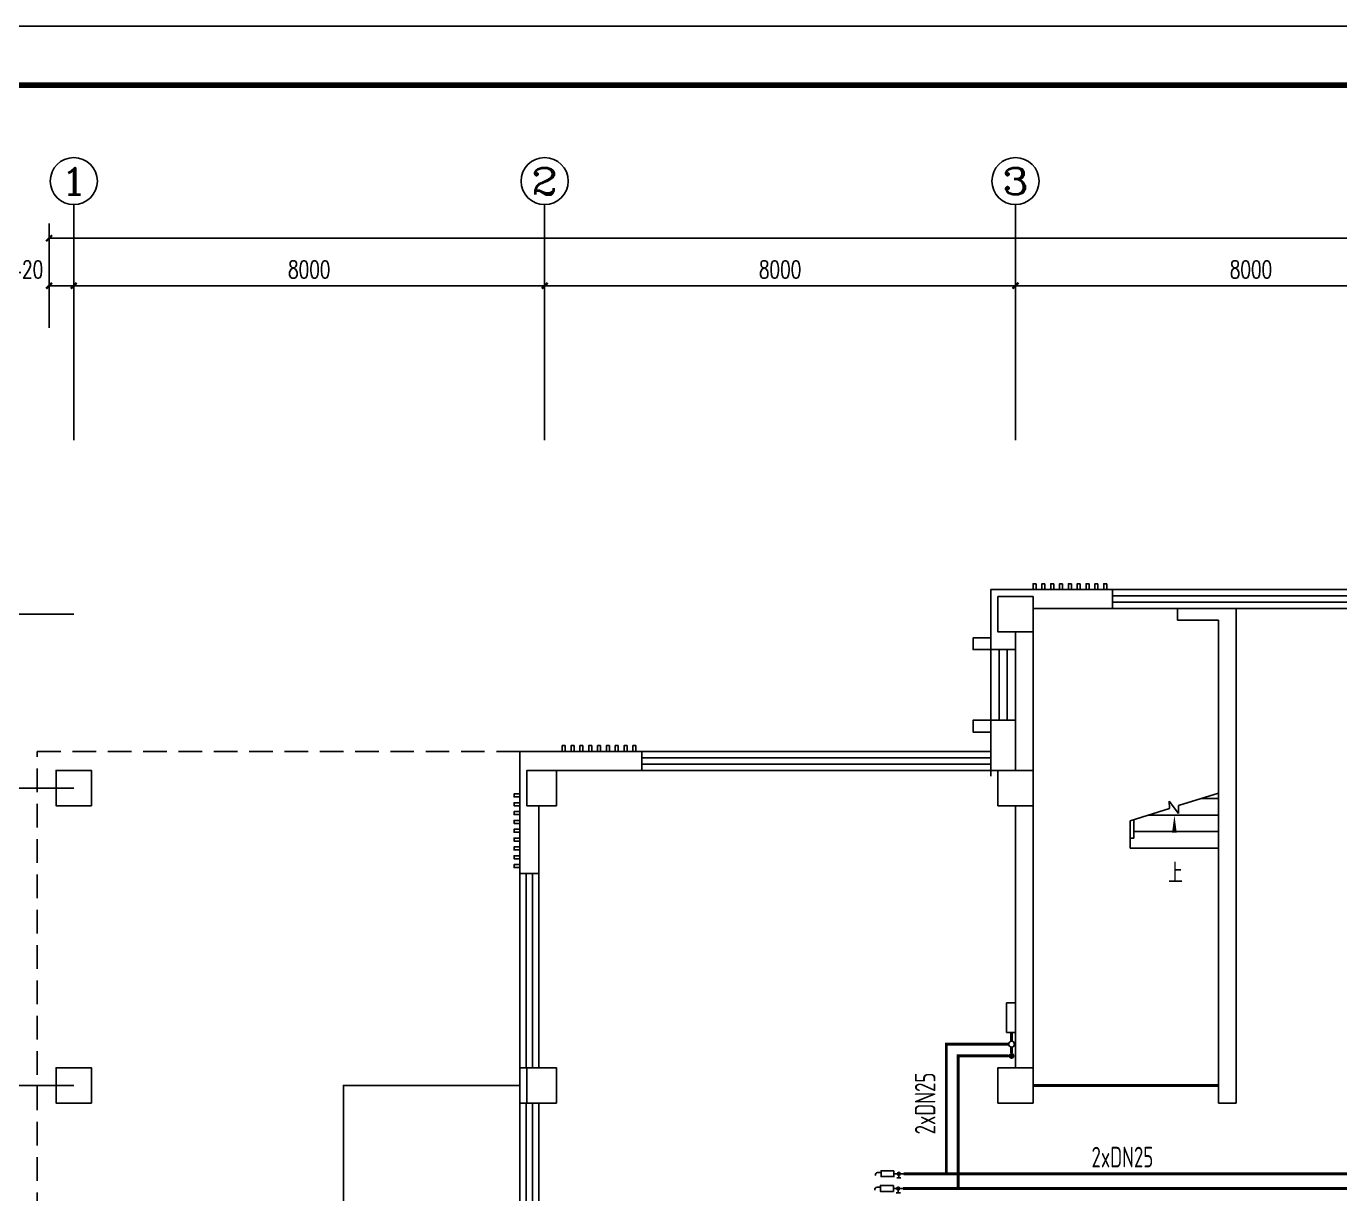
# Model space of a CAD drawing. Extents: x 2297255 to 2381355, y -608375 to -364775.
# Drawn here: x 2308694 to 2331011, y -568801 to -548975 of the extents above; entities that cross this region are included whole.
import ezdxf
from ezdxf.enums import TextEntityAlignment as Align

# ---------------------------------------------------------------- set-up
doc = ezdxf.new("R2010")
doc.units = 0
doc.header["$LTSCALE"] = 1000
doc.header["$MEASUREMENT"] = 0
for name, pattern in [('_DASH', [0.6, 0.4, -0.2]), ('CENTER', [2, 1.25, -0.25, 0.25, -0.25]), ('DASH', [0.35, 0.25, -0.1])]:
    doc.linetypes.add(name, pattern=pattern)
for name, color, linetype in [('6', 7, 'Continuous'), ('AXIS', 3, 'Continuous'), ('AXIS_TEXT', 7, 'Continuous'), ('COLUMN', 9, 'Continuous'), ('DIM_SYMB', 3, 'Continuous'), ('EQ-采暖分集水器', 7, 'Continuous'), ('HDWG', 7, 'Continuous'), ('PIPE-暖供水', 3, 'Continuous'), ('PIPE-暖回水', 2, 'DASH'), ('PUB_DIM', 3, 'Continuous'), ('STAIR', 2, 'Continuous'), ('TH_TEXT', 7, 'Continuous'), ('TK', 4, 'Continuous'), ('VALVE-暖供水', 7, 'Continuous'), ('VPIPE-暖回水', 2, 'Continuous'), ('WALL', 9, 'Continuous'), ('WINDOW', 4, 'Continuous'), ('立面', 254, 'Continuous')]:
    doc.layers.add(name, color=color, linetype=linetype)
doc.styles.add('_TCH_AXIS', font='COMPLEX', dxfattribs={"bigfont": 'GBCBIG'})
doc.styles.add('_TCH_DIM', font='SIMPLEX', dxfattribs={"bigfont": 'GBCBIG'})
doc.styles.add('_TCH_DIM_T3', font='SIMPLEX', dxfattribs={"width": 0.705882, "bigfont": 'GBCBIG'})
doc.styles.add('COMPLEX', font='COMPLEX')
doc.styles.add('HZTXT1', font='romans.shx', dxfattribs={"width": 0.7, "bigfont": 'GBHZFS.SHX'})
doc.styles.get("Standard").update_dxf_attribs({"font": 'gbenor.shx', "bigfont": 'gbcbig.shx'})
doc.styles.add('TSSD_Rein', font='Tssdeng.shx', dxfattribs={"width": 0.7, "bigfont": 'hztxt.shx'})
doc.dimstyles.new('_TCH_ARCH&&100', dxfattribs={"dimtxt": 297.5, "dimasz": 100, "dimexe": 250, "dimexo": 300, "dimgap": 126.25, "dimtad": 1, "dimdec": 0, "dimzin": 0, "dimdsep": 46, "dimtxsty": '_TCH_DIM_T3', "dimblk": 'ARCHTICK', "dimcen": 0.09, "dimclrt": 7, "dimazin": 2, "dimtfac": 1, "dimtdec": 0, "dimtix": 1, "dimtmove": 2, "dimatfit": 3, "dimfxl": 30, "dimtolj": 1, "dimtzin": 0, "dimarcsym": 0})

# ---------------------------------------------------------------- blocks, each defined once
blk = doc.blocks.new('_ArchTick')
at = {"color": 0, "linetype": 'ByBlock', "const_width": 0.4}
blk.add_lwpolyline([(-0.5, -0.5), (0.5, 0.5)], dxfattribs=at)
blk = doc.blocks.new('*D160')
at = {"layer": 'Defpoints', "color": 0, "transparency": 16777216}
for p in [(-40893, 24862), (-41313, 23845), (-40893, 23845)]:
    blk.add_point(p, dxfattribs=at)
at = {"layer": 'PUB_DIM', "color": 0, "lineweight": -2, "transparency": 16777216}
for p, q in [((-41313, 24145), (-41313, 25112)), ((-40893, 24145), (-40893, 25112)), ((-41313, 24862), (-40893, 24862))]:
    blk.add_line(p, q, dxfattribs=at)
at = {"layer": 'PUB_DIM', "color": 0, "lineweight": -2, "transparency": 16777216, "xscale": 100, "yscale": 100, "zscale": 100, "rotation": 180}
blk.add_blockref('_ArchTick', (-41313, 24862), dxfattribs=at)
at = {"layer": 'PUB_DIM', "color": 0, "lineweight": -2, "transparency": 16777216, "xscale": 100, "yscale": 100, "zscale": 100}
blk.add_blockref('_ArchTick', (-40893, 24862), dxfattribs=at)
at = {"layer": 'PUB_DIM', "color": 7, "transparency": 16777216, "insert": (-41683, 25137), "char_height": 297.5, "attachment_point": 5, "style": '_TCH_DIM_T3'}
blk.add_mtext('\\A1;420', dxfattribs=at)
blk = doc.blocks.new('*D161')
at = {"layer": 'Defpoints', "color": 0, "transparency": 16777216}
for p in [(-32893, 24862), (-40893, 23845), (-32893, 23845)]:
    blk.add_point(p, dxfattribs=at)
at = {"layer": 'PUB_DIM', "color": 0, "lineweight": -2, "transparency": 16777216}
for p, q in [((-40893, 24145), (-40893, 25112)), ((-32893, 24145), (-32893, 25112)), ((-40893, 24862), (-32893, 24862))]:
    blk.add_line(p, q, dxfattribs=at)
at = {"layer": 'PUB_DIM', "color": 0, "lineweight": -2, "transparency": 16777216, "xscale": 100, "yscale": 100, "zscale": 100, "rotation": 180}
blk.add_blockref('_ArchTick', (-40893, 24862), dxfattribs=at)
at = {"layer": 'PUB_DIM', "color": 0, "lineweight": -2, "transparency": 16777216, "xscale": 100, "yscale": 100, "zscale": 100}
blk.add_blockref('_ArchTick', (-32893, 24862), dxfattribs=at)
at = {"layer": 'PUB_DIM', "color": 7, "transparency": 16777216, "insert": (-36893, 25137), "char_height": 297.5, "attachment_point": 5, "style": '_TCH_DIM_T3'}
blk.add_mtext('\\A1;8000', dxfattribs=at)
blk = doc.blocks.new('*D162')
at = {"layer": 'Defpoints', "color": 0, "transparency": 16777216}
for p in [(-24893, 24862), (-32893, 23845), (-24893, 23845)]:
    blk.add_point(p, dxfattribs=at)
at = {"layer": 'PUB_DIM', "color": 0, "lineweight": -2, "transparency": 16777216}
for p, q in [((-32893, 24145), (-32893, 25112)), ((-24893, 24145), (-24893, 25112)), ((-32893, 24862), (-24893, 24862))]:
    blk.add_line(p, q, dxfattribs=at)
at = {"layer": 'PUB_DIM', "color": 0, "lineweight": -2, "transparency": 16777216, "xscale": 100, "yscale": 100, "zscale": 100, "rotation": 180}
blk.add_blockref('_ArchTick', (-32893, 24862), dxfattribs=at)
at = {"layer": 'PUB_DIM', "color": 0, "lineweight": -2, "transparency": 16777216, "xscale": 100, "yscale": 100, "zscale": 100}
blk.add_blockref('_ArchTick', (-24893, 24862), dxfattribs=at)
at = {"layer": 'PUB_DIM', "color": 7, "transparency": 16777216, "insert": (-28893, 25137), "char_height": 297.5, "attachment_point": 5, "style": '_TCH_DIM_T3'}
blk.add_mtext('\\A1;8000', dxfattribs=at)
blk = doc.blocks.new('*D163')
at = {"layer": 'Defpoints', "color": 0, "transparency": 16777216}
for p in [(-16893, 24862), (-24893, 23845), (-16893, 23845)]:
    blk.add_point(p, dxfattribs=at)
at = {"layer": 'PUB_DIM', "color": 0, "lineweight": -2, "transparency": 16777216}
for p, q in [((-24893, 24145), (-24893, 25112)), ((-16893, 24145), (-16893, 25112)), ((-24893, 24862), (-16893, 24862))]:
    blk.add_line(p, q, dxfattribs=at)
at = {"layer": 'PUB_DIM', "color": 0, "lineweight": -2, "transparency": 16777216, "xscale": 100, "yscale": 100, "zscale": 100, "rotation": 180}
blk.add_blockref('_ArchTick', (-24893, 24862), dxfattribs=at)
at = {"layer": 'PUB_DIM', "color": 0, "lineweight": -2, "transparency": 16777216, "xscale": 100, "yscale": 100, "zscale": 100}
blk.add_blockref('_ArchTick', (-16893, 24862), dxfattribs=at)
at = {"layer": 'PUB_DIM', "color": 7, "transparency": 16777216, "insert": (-20893, 25137), "char_height": 297.5, "attachment_point": 5, "style": '_TCH_DIM_T3'}
blk.add_mtext('\\A1;8000', dxfattribs=at)
blk = doc.blocks.new('*D169')
at = {"layer": 'Defpoints', "color": 0, "transparency": 16777216}
for p in [(15527, 25668), (-41313, 24626), (15527, 24626)]:
    blk.add_point(p, dxfattribs=at)
at = {"layer": 'PUB_DIM', "color": 0, "lineweight": -2, "transparency": 16777216}
for p, q in [((-41313, 24926), (-41313, 25918)), ((15527, 24926), (15527, 25918)), ((-41313, 25668), (15527, 25668))]:
    blk.add_line(p, q, dxfattribs=at)
at = {"layer": 'PUB_DIM', "color": 0, "lineweight": -2, "transparency": 16777216, "xscale": 100, "yscale": 100, "zscale": 100, "rotation": 180}
blk.add_blockref('_ArchTick', (-41313, 25668), dxfattribs=at)
at = {"layer": 'PUB_DIM', "color": 0, "lineweight": -2, "transparency": 16777216, "xscale": 100, "yscale": 100, "zscale": 100}
blk.add_blockref('_ArchTick', (15527, 25668), dxfattribs=at)
at = {"layer": 'PUB_DIM', "color": 7, "transparency": 16777216, "insert": (-12893, 25943), "char_height": 297.5, "attachment_point": 5, "style": '_TCH_DIM_T3'}
blk.add_mtext('\\A1;56840', dxfattribs=at)
blk = doc.blocks.new('*D307')
at = {"layer": 'Defpoints', "color": 0, "transparency": 16777216}
for p in [(-40893, 24862), (-41313, 23845), (-40893, 23845)]:
    blk.add_point(p, dxfattribs=at)
at = {"layer": 'PUB_DIM', "color": 0, "lineweight": -2, "transparency": 16777216}
for p, q in [((-41313, 24145), (-41313, 25112)), ((-40893, 24145), (-40893, 25112)), ((-41313, 24862), (-40893, 24862))]:
    blk.add_line(p, q, dxfattribs=at)
at = {"layer": 'PUB_DIM', "color": 0, "lineweight": -2, "transparency": 16777216, "xscale": 100, "yscale": 100, "zscale": 100, "rotation": 180}
blk.add_blockref('_ArchTick', (-41313, 24862), dxfattribs=at)
at = {"layer": 'PUB_DIM', "color": 0, "lineweight": -2, "transparency": 16777216, "xscale": 100, "yscale": 100, "zscale": 100}
blk.add_blockref('_ArchTick', (-40893, 24862), dxfattribs=at)
at = {"layer": 'PUB_DIM', "color": 7, "transparency": 16777216, "insert": (-41683, 25137), "char_height": 297.5, "attachment_point": 5, "style": '_TCH_DIM_T3'}
blk.add_mtext('\\A1;420', dxfattribs=at)
blk = doc.blocks.new('*D308')
at = {"layer": 'Defpoints', "color": 0, "transparency": 16777216}
for p in [(-32893, 24862), (-40893, 23845), (-32893, 23845)]:
    blk.add_point(p, dxfattribs=at)
at = {"layer": 'PUB_DIM', "color": 0, "lineweight": -2, "transparency": 16777216}
for p, q in [((-40893, 24145), (-40893, 25112)), ((-32893, 24145), (-32893, 25112)), ((-40893, 24862), (-32893, 24862))]:
    blk.add_line(p, q, dxfattribs=at)
at = {"layer": 'PUB_DIM', "color": 0, "lineweight": -2, "transparency": 16777216, "xscale": 100, "yscale": 100, "zscale": 100, "rotation": 180}
blk.add_blockref('_ArchTick', (-40893, 24862), dxfattribs=at)
at = {"layer": 'PUB_DIM', "color": 0, "lineweight": -2, "transparency": 16777216, "xscale": 100, "yscale": 100, "zscale": 100}
blk.add_blockref('_ArchTick', (-32893, 24862), dxfattribs=at)
at = {"layer": 'PUB_DIM', "color": 7, "transparency": 16777216, "insert": (-36893, 25137), "char_height": 297.5, "attachment_point": 5, "style": '_TCH_DIM_T3'}
blk.add_mtext('\\A1;8000', dxfattribs=at)
blk = doc.blocks.new('*D309')
at = {"layer": 'Defpoints', "color": 0, "transparency": 16777216}
for p in [(-24893, 24862), (-32893, 23845), (-24893, 23845)]:
    blk.add_point(p, dxfattribs=at)
at = {"layer": 'PUB_DIM', "color": 0, "lineweight": -2, "transparency": 16777216}
for p, q in [((-32893, 24145), (-32893, 25112)), ((-24893, 24145), (-24893, 25112)), ((-32893, 24862), (-24893, 24862))]:
    blk.add_line(p, q, dxfattribs=at)
at = {"layer": 'PUB_DIM', "color": 0, "lineweight": -2, "transparency": 16777216, "xscale": 100, "yscale": 100, "zscale": 100, "rotation": 180}
blk.add_blockref('_ArchTick', (-32893, 24862), dxfattribs=at)
at = {"layer": 'PUB_DIM', "color": 0, "lineweight": -2, "transparency": 16777216, "xscale": 100, "yscale": 100, "zscale": 100}
blk.add_blockref('_ArchTick', (-24893, 24862), dxfattribs=at)
at = {"layer": 'PUB_DIM', "color": 7, "transparency": 16777216, "insert": (-28893, 25137), "char_height": 297.5, "attachment_point": 5, "style": '_TCH_DIM_T3'}
blk.add_mtext('\\A1;8000', dxfattribs=at)
blk = doc.blocks.new('*D310')
at = {"layer": 'Defpoints', "color": 0, "transparency": 16777216}
for p in [(-16893, 24862), (-24893, 23845), (-16893, 23845)]:
    blk.add_point(p, dxfattribs=at)
at = {"layer": 'PUB_DIM', "color": 0, "lineweight": -2, "transparency": 16777216}
for p, q in [((-24893, 24145), (-24893, 25112)), ((-16893, 24145), (-16893, 25112)), ((-24893, 24862), (-16893, 24862))]:
    blk.add_line(p, q, dxfattribs=at)
at = {"layer": 'PUB_DIM', "color": 0, "lineweight": -2, "transparency": 16777216, "xscale": 100, "yscale": 100, "zscale": 100, "rotation": 180}
blk.add_blockref('_ArchTick', (-24893, 24862), dxfattribs=at)
at = {"layer": 'PUB_DIM', "color": 0, "lineweight": -2, "transparency": 16777216, "xscale": 100, "yscale": 100, "zscale": 100}
blk.add_blockref('_ArchTick', (-16893, 24862), dxfattribs=at)
at = {"layer": 'PUB_DIM', "color": 7, "transparency": 16777216, "insert": (-20893, 25137), "char_height": 297.5, "attachment_point": 5, "style": '_TCH_DIM_T3'}
blk.add_mtext('\\A1;8000', dxfattribs=at)
blk = doc.blocks.new('*D316')
at = {"layer": 'Defpoints', "color": 0, "transparency": 16777216}
for p in [(15527, 25668), (-41313, 24626), (15527, 24626)]:
    blk.add_point(p, dxfattribs=at)
at = {"layer": 'PUB_DIM', "color": 0, "lineweight": -2, "transparency": 16777216}
for p, q in [((-41313, 24926), (-41313, 25918)), ((15527, 24926), (15527, 25918)), ((-41313, 25668), (15527, 25668))]:
    blk.add_line(p, q, dxfattribs=at)
at = {"layer": 'PUB_DIM', "color": 0, "lineweight": -2, "transparency": 16777216, "xscale": 100, "yscale": 100, "zscale": 100, "rotation": 180}
blk.add_blockref('_ArchTick', (-41313, 25668), dxfattribs=at)
at = {"layer": 'PUB_DIM', "color": 0, "lineweight": -2, "transparency": 16777216, "xscale": 100, "yscale": 100, "zscale": 100}
blk.add_blockref('_ArchTick', (15527, 25668), dxfattribs=at)
at = {"layer": 'PUB_DIM', "color": 7, "transparency": 16777216, "insert": (-12893, 25943), "char_height": 297.5, "attachment_point": 5, "style": '_TCH_DIM_T3'}
blk.add_mtext('\\A1;56840', dxfattribs=at)
blk = doc.blocks.new('_FZHK')
blk.add_lwpolyline([(-0.5, -0.5), (0.5, -0.5), (0.5, 0.5), (-0.5, 0.5)], close=True)
blk = doc.blocks.new('$WINLIB2D$00000001')
at = {"color": 0}
for points in [[(-0.5, 0.5), (-0.5, -0.5)], [(-0.5, 0.5), (0.5, 0.5)], [(0.5, -0.5), (0.5, 0.5)], [(0.5, 0.1667), (-0.5, 0.1667)], [(0.5, -0.1667), (-0.5, -0.1667)], [(-0.5, -0.5), (0.5, -0.5)]]:
    blk.add_lwpolyline(points, dxfattribs=at)
blk = doc.blocks.new('*D567')
at = {"layer": 'Defpoints', "color": 0, "transparency": 16777216}
for p in [(-40893, 24862), (-41313, 23845), (-40893, 23845)]:
    blk.add_point(p, dxfattribs=at)
at = {"layer": 'PUB_DIM', "color": 0, "lineweight": -2, "transparency": 16777216}
for p, q in [((-41313, 24145), (-41313, 25112)), ((-40893, 24145), (-40893, 25112)), ((-41313, 24862), (-40893, 24862))]:
    blk.add_line(p, q, dxfattribs=at)
at = {"layer": 'PUB_DIM', "color": 0, "lineweight": -2, "transparency": 16777216, "xscale": 100, "yscale": 100, "zscale": 100, "rotation": 180}
blk.add_blockref('_ArchTick', (-41313, 24862), dxfattribs=at)
at = {"layer": 'PUB_DIM', "color": 0, "lineweight": -2, "transparency": 16777216, "xscale": 100, "yscale": 100, "zscale": 100}
blk.add_blockref('_ArchTick', (-40893, 24862), dxfattribs=at)
at = {"layer": 'PUB_DIM', "color": 7, "transparency": 16777216, "insert": (-41683, 25137), "char_height": 297.5, "attachment_point": 5, "style": '_TCH_DIM_T3'}
blk.add_mtext('\\A1;420', dxfattribs=at)
blk = doc.blocks.new('*D568')
at = {"layer": 'Defpoints', "color": 0, "transparency": 16777216}
for p in [(-32893, 24862), (-40893, 23845), (-32893, 23845)]:
    blk.add_point(p, dxfattribs=at)
at = {"layer": 'PUB_DIM', "color": 0, "lineweight": -2, "transparency": 16777216}
for p, q in [((-40893, 24145), (-40893, 25112)), ((-32893, 24145), (-32893, 25112)), ((-40893, 24862), (-32893, 24862))]:
    blk.add_line(p, q, dxfattribs=at)
at = {"layer": 'PUB_DIM', "color": 0, "lineweight": -2, "transparency": 16777216, "xscale": 100, "yscale": 100, "zscale": 100, "rotation": 180}
blk.add_blockref('_ArchTick', (-40893, 24862), dxfattribs=at)
at = {"layer": 'PUB_DIM', "color": 0, "lineweight": -2, "transparency": 16777216, "xscale": 100, "yscale": 100, "zscale": 100}
blk.add_blockref('_ArchTick', (-32893, 24862), dxfattribs=at)
at = {"layer": 'PUB_DIM', "color": 7, "transparency": 16777216, "insert": (-36893, 25137), "char_height": 297.5, "attachment_point": 5, "style": '_TCH_DIM_T3'}
blk.add_mtext('\\A1;8000', dxfattribs=at)
blk = doc.blocks.new('*D569')
at = {"layer": 'Defpoints', "color": 0, "transparency": 16777216}
for p in [(-24893, 24862), (-32893, 23845), (-24893, 23845)]:
    blk.add_point(p, dxfattribs=at)
at = {"layer": 'PUB_DIM', "color": 0, "lineweight": -2, "transparency": 16777216}
for p, q in [((-32893, 24145), (-32893, 25112)), ((-24893, 24145), (-24893, 25112)), ((-32893, 24862), (-24893, 24862))]:
    blk.add_line(p, q, dxfattribs=at)
at = {"layer": 'PUB_DIM', "color": 0, "lineweight": -2, "transparency": 16777216, "xscale": 100, "yscale": 100, "zscale": 100, "rotation": 180}
blk.add_blockref('_ArchTick', (-32893, 24862), dxfattribs=at)
at = {"layer": 'PUB_DIM', "color": 0, "lineweight": -2, "transparency": 16777216, "xscale": 100, "yscale": 100, "zscale": 100}
blk.add_blockref('_ArchTick', (-24893, 24862), dxfattribs=at)
at = {"layer": 'PUB_DIM', "color": 7, "transparency": 16777216, "insert": (-28893, 25137), "char_height": 297.5, "attachment_point": 5, "style": '_TCH_DIM_T3'}
blk.add_mtext('\\A1;8000', dxfattribs=at)
blk = doc.blocks.new('*D570')
at = {"layer": 'Defpoints', "color": 0, "transparency": 16777216}
for p in [(-16893, 24862), (-24893, 23845), (-16893, 23845)]:
    blk.add_point(p, dxfattribs=at)
at = {"layer": 'PUB_DIM', "color": 0, "lineweight": -2, "transparency": 16777216}
for p, q in [((-24893, 24145), (-24893, 25112)), ((-16893, 24145), (-16893, 25112)), ((-24893, 24862), (-16893, 24862))]:
    blk.add_line(p, q, dxfattribs=at)
at = {"layer": 'PUB_DIM', "color": 0, "lineweight": -2, "transparency": 16777216, "xscale": 100, "yscale": 100, "zscale": 100, "rotation": 180}
blk.add_blockref('_ArchTick', (-24893, 24862), dxfattribs=at)
at = {"layer": 'PUB_DIM', "color": 0, "lineweight": -2, "transparency": 16777216, "xscale": 100, "yscale": 100, "zscale": 100}
blk.add_blockref('_ArchTick', (-16893, 24862), dxfattribs=at)
at = {"layer": 'PUB_DIM', "color": 7, "transparency": 16777216, "insert": (-20893, 25137), "char_height": 297.5, "attachment_point": 5, "style": '_TCH_DIM_T3'}
blk.add_mtext('\\A1;8000', dxfattribs=at)
blk = doc.blocks.new('*D576')
at = {"layer": 'Defpoints', "color": 0, "transparency": 16777216}
for p in [(15527, 25668), (-41313, 24626), (15527, 24626)]:
    blk.add_point(p, dxfattribs=at)
at = {"layer": 'PUB_DIM', "color": 0, "lineweight": -2, "transparency": 16777216}
for p, q in [((-41313, 24926), (-41313, 25918)), ((15527, 24926), (15527, 25918)), ((-41313, 25668), (15527, 25668))]:
    blk.add_line(p, q, dxfattribs=at)
at = {"layer": 'PUB_DIM', "color": 0, "lineweight": -2, "transparency": 16777216, "xscale": 100, "yscale": 100, "zscale": 100, "rotation": 180}
blk.add_blockref('_ArchTick', (-41313, 25668), dxfattribs=at)
at = {"layer": 'PUB_DIM', "color": 0, "lineweight": -2, "transparency": 16777216, "xscale": 100, "yscale": 100, "zscale": 100}
blk.add_blockref('_ArchTick', (15527, 25668), dxfattribs=at)
at = {"layer": 'PUB_DIM', "color": 7, "transparency": 16777216, "insert": (-12893, 25943), "char_height": 297.5, "attachment_point": 5, "style": '_TCH_DIM_T3'}
blk.add_mtext('\\A1;56840', dxfattribs=at)
blk = doc.blocks.new('_AXISO')
blk.add_circle((0, 0), 0.5)
at = {"layer": 'AXIS_TEXT', "style": 'COMPLEX', "width": 1.041667}
blk.add_attdef('A', text='', height=0.56, dxfattribs=at).set_placement((-0.25, -0.28), (0.25, -0.28), align=Align.FIT)
blk = doc.blocks.new('$VALVE$00000779')
blk.add_lwpolyline([(58, 967, 0.432023), (-39, 887), (-39, 772)], format="xyb")
blk.add_lwpolyline([(-100, 332), (-100, 772), (100, 772), (100, 332)], close=True)
blk.add_lwpolyline([(0, 332), (0, 0)])
at = {"layer": '6'}
blk.add_lwpolyline([(144, 238), (144, 94)], dxfattribs=at)
at = {"layer": 'HDWG'}
blk.add_lwpolyline([(48, 166), (144, 166)], dxfattribs=at)
for radius in [48, 43.2, 38.4, 24, 14.4]:
    blk.add_circle((0, 166), radius, dxfattribs=at)
at = {"width": 0.8, "flags": 9}
for tag in ['YSIZE', 'XSIZE', 'XSIZE', 'YSIZE']:
    blk.add_attdef(tag, (0, 332), '', height=0.5, rotation=90, dxfattribs=at)
at = {"flags": 9}
for tag in ['XSIZE', 'YSIZE']:
    blk.add_attdef(tag, (0, 166), '', height=0.24, rotation=270, dxfattribs=at)
at = {"width": 0.8, "flags": 9}
for tag in ['YSIZE', 'XSIZE', 'XSIZE', 'YSIZE']:
    blk.add_attdef(tag, (0, 0), '', height=0.5, dxfattribs=at)
blk = doc.blocks.new('*U579')
at = {"color": 3}
blk.add_lwpolyline([(-84100, 0), (0, 0), (0, 59400), (-84100, 59400)], close=True, dxfattribs=at)
at = {"color": 3, "const_width": 100}
blk.add_lwpolyline([(-81600, 1000), (-1000, 1000), (-1000, 58400), (-81600, 58400)], close=True, dxfattribs=at)
at = {"layer": 'TK', "color": 4, "style": 'HZTXT1'}
for tag, height, width, p in [('项目负责1', 400, 0.6, (-4500, 19196)), ('项目负责2', 400, 0.6, (-4500, 18296)), ('专责', 400, 0.6, (-4500, 17396)), ('审定', 400, 0.6, (-4500, 16496)), ('审核', 400, 0.6, (-4500, 15596)), ('校对', 400, 0.6, (-4500, 14696)), ('设计', 400, 0.6, (-4500, 13796)), ('绘图', 400, 0.6, (-4500, 12896)), ('建设单位', 450, 0.6, (-4500, 11050)), ('工号', 400, 0.5, (-5501, 3507)), ('版次', 400, 0.7, (-2138, 3498)), ('阶段', 400, 0.7, (-2138, 2498)), ('比例', 400, 0.7, (-5491, 1513)), ('日期', 400, 0.7, (-2138, 1498))]:
    blk.add_attdef(tag, text='', height=height, dxfattribs=dict(at, width=width)).set_placement(p, align=Align.MIDDLE)
at = {"layer": 'TK', "color": 1, "lineweight": -3, "style": 'HZTXT1', "width": 0.6}
blk.add_attdef('工程名称', text='', height=450, dxfattribs=at).set_placement((-4500, 9050), align=Align.MIDDLE)
at = {"layer": 'TK', "color": 4, "lineweight": -3, "style": 'HZTXT1', "width": 0.6}
blk.add_attdef('子项名称', text='', height=450, dxfattribs=at).set_placement((-4500, 7050), align=Align.MIDDLE)
at = {"layer": 'TK', "color": 1, "lineweight": -3, "width": 0.6, "flags": 104}
blk.add_attdef('图名', text='', height=400, dxfattribs=at).set_placement((-4558, 4958), align=Align.MIDDLE_CENTER)
at = {"layer": 'TK', "color": 1, "style": 'HZTXT1', "width": 0.7}
blk.add_attdef('图号', text='', height=400, dxfattribs=at).set_placement((-5491, 2513), align=Align.MIDDLE)
blk = doc.blocks.new('A$C5FE91731')
at = {"color": 175}
for points in [[(-24543.2, 19801.1), (-24593.2, 19801.1), (-24593.2, 19701.1), (-24543.2, 19701.1)], [(-24393.2, 19801.1), (-24443.2, 19801.1), (-24443.2, 19701.1), (-24393.2, 19701.1)], [(-24243.2, 19801.1), (-24293.2, 19801.1), (-24293.2, 19701.1), (-24243.2, 19701.1)], [(-24093.2, 19801.1), (-24143.2, 19801.1), (-24143.2, 19701.1), (-24093.2, 19701.1)], [(-23943.2, 19801.1), (-23993.2, 19801.1), (-23993.2, 19701.1), (-23943.2, 19701.1)], [(-23793.2, 19801.1), (-23843.2, 19801.1), (-23843.2, 19701.1), (-23793.2, 19701.1)], [(-23643.2, 19801.1), (-23693.2, 19801.1), (-23693.2, 19701.1), (-23643.2, 19701.1)], [(-23493.2, 19801.1), (-23543.2, 19801.1), (-23543.2, 19701.1), (-23493.2, 19701.1)], [(-23343.2, 19801.1), (-23393.2, 19801.1), (-23393.2, 19701.1), (-23343.2, 19701.1)], [(-32543.2, 17051.1), (-32593.2, 17051.1), (-32593.2, 16951.1), (-32543.2, 16951.1)], [(-32393.2, 17051.1), (-32443.2, 17051.1), (-32443.2, 16951.1), (-32393.2, 16951.1)], [(-32243.2, 17051.1), (-32293.2, 17051.1), (-32293.2, 16951.1), (-32243.2, 16951.1)], [(-32093.2, 17051.1), (-32143.2, 17051.1), (-32143.2, 16951.1), (-32093.2, 16951.1)], [(-31943.2, 17051.1), (-31993.2, 17051.1), (-31993.2, 16951.1), (-31943.2, 16951.1)], [(-31793.2, 17051.1), (-31843.2, 17051.1), (-31843.2, 16951.1), (-31793.2, 16951.1)], [(-31643.2, 17051.1), (-31693.2, 17051.1), (-31693.2, 16951.1), (-31643.2, 16951.1)], [(-31493.2, 17051.1), (-31543.2, 17051.1), (-31543.2, 16951.1), (-31493.2, 16951.1)], [(-31343.2, 17051.1), (-31393.2, 17051.1), (-31393.2, 16951.1), (-31343.2, 16951.1)], [(-33313.2, 16181.1), (-33313.2, 16231.1), (-33413.2, 16231.1), (-33413.2, 16181.1)], [(-33313.2, 16031.1), (-33313.2, 16081.1), (-33413.2, 16081.1), (-33413.2, 16031.1)], [(-33313.2, 15881.1), (-33313.2, 15931.1), (-33413.2, 15931.1), (-33413.2, 15881.1)], [(-33313.2, 15731.1), (-33313.2, 15781.1), (-33413.2, 15781.1), (-33413.2, 15731.1)], [(-33313.2, 15581.1), (-33313.2, 15631.1), (-33413.2, 15631.1), (-33413.2, 15581.1)], [(-33313.2, 15431.1), (-33313.2, 15481.1), (-33413.2, 15481.1), (-33413.2, 15431.1)], [(-33313.2, 15281.1), (-33313.2, 15331.1), (-33413.2, 15331.1), (-33413.2, 15281.1)], [(-33313.2, 15131.1), (-33313.2, 15181.1), (-33413.2, 15181.1), (-33413.2, 15131.1)], [(-33313.2, 14981.1), (-33313.2, 15031.1), (-33413.2, 15031.1), (-33413.2, 14981.1)]]:
    blk.add_lwpolyline(points, close=True, dxfattribs=at)
for points in [[(-24593.2, 18981.1), (-24593.2, 11581.1)], [(-25313.2, 18881.1), (-25613.2, 18881.1), (-25613.2, 18681.1), (-25313.2, 18681.1)], [(-24593.2, 18681.1), (-24593.2, 11281.1)], [(-25313.2, 17281.1), (-25613.2, 17281.1), (-25613.2, 17481.1), (-25313.2, 17481.1)]]:
    blk.add_lwpolyline(points)
at = {"color": 4, "linetype": '_DASH'}
blk.add_lwpolyline([(-273.2, -5138.9), (-273.2, -11338.9), (-41513.2, -11338.9), (-41513.2, 16951.1), (-25313.2, 16951.1)], dxfattribs=at)
at = {"layer": 'AXIS'}
for p, q in [((-40893.2, 22238.4), (-40893.2, 26238.4)), ((-32893.2, 22238.4), (-32893.2, 26238.4)), ((-24893.2, 22238.4), (-24893.2, 26238.4)), ((-40893.2, 19281.1), (-44893.2, 19281.1)), ((-40893.2, 16331.1), (-44893.2, 16331.1)), ((-40893.2, 11281.1), (-44893.2, 11281.1))]:
    blk.add_line(p, q, dxfattribs=at)
at = {"layer": 'DIM_SYMB'}
blk.add_lwpolyline([(-22193.2, 15171.1, 0, 0, 0), (-22193.2, 15871.1, 0, 80, 0), (-22193.2, 15571.1, 0, 0, 0)], format="xyseb", dxfattribs=at)
at = {"layer": 'STAIR'}
for p, q in [((-22120.9, 15897.1), (-22284.2, 16110.8)), ((-22284.2, 16110.8), (-22279, 15984.3)), ((-21443.2, 16245.8), (-22126.5, 16032)), ((-21745.9, 16151.1), (-21443.2, 16151.1)), ((-21443.2, 15311.1), (-21443.2, 16245.8)), ((-22279, 15984.3), (-22943.2, 15776.4)), ((-22640.6, 15871.1), (-21443.2, 15871.1)), ((-22126.5, 16032), (-22120.9, 15897.1)), ((-22943.2, 15481.1), (-22943.2, 15776.4)), ((-22943.2, 15481.1), (-22943.2, 15776.4)), ((-22883.2, 15481.1), (-22883.2, 15795.2)), ((-22943.2, 15311.1), (-22943.2, 15481.1)), ((-22943.2, 15481.1), (-22883.2, 15481.1)), ((-22883.2, 15591.1), (-21443.2, 15591.1)), ((-22943.2, 15311.1), (-21443.2, 15311.1))]:
    blk.add_line(p, q, dxfattribs=at)
blk.add_lwpolyline([(-33313.2, 11281.1), (-36313.2, 11281.1), (-36313.2, 3281.1), (-33313.2, 3281.1)], dxfattribs=at)
at = {"layer": 'WALL'}
for p, q in [((-23243.2, 19701.1), (-25313.2, 19701.1)), ((-25313.2, 19701.1), (-25313.2, 18681.1)), ((-23243.2, 19381.1), (-23243.2, 19701.1)), ((-24593.2, 19381.1), (-23243.2, 19381.1)), ((-21143.2, 19381.1), (-22143.2, 19381.1)), ((-22143.2, 19181.1), (-22143.2, 19381.1)), ((-21143.2, 19381.1), (-21143.2, 10981.1)), ((-24893.2, 18681.1), (-24893.2, 18981.1)), ((-21443.2, 19181.1), (-22143.2, 19181.1)), ((-21443.2, 19181.1), (-21443.2, 10981.1)), ((-25313.2, 18681.1), (-24893.2, 18681.1)), ((-24893.2, 17481.1), (-25313.2, 17481.1)), ((-25313.2, 17481.1), (-25313.2, 16531.1)), ((-24893.2, 16631.1), (-24893.2, 17481.1)), ((-33313.2, 16951.1), (-33313.2, 14881.1)), ((-31243.2, 16951.1), (-33313.2, 16951.1)), ((-31243.2, 16631.1), (-31243.2, 16951.1)), ((-25313.2, 16951.1), (-25313.2, 16631.1)), ((-32693.2, 16631.1), (-31243.2, 16631.1)), ((-25313.2, 16631.1), (-25193.2, 16631.1)), ((-32993.2, 14881.1), (-32993.2, 16031.1)), ((-24893.2, 16031.1), (-24893.2, 11581.1)), ((-24593.2, 16031.1), (-24593.2, 11581.1)), ((-33313.2, 14881.1), (-32993.2, 14881.1)), ((-33193.2, 11581.1), (-33313.2, 11581.1)), ((-33313.2, 11581.1), (-33313.2, 11281.1)), ((-33313.2, 11281.1), (-33313.2, 10981.1)), ((-33313.2, 10981.1), (-33193.2, 10981.1)), ((-21143.2, 10981.1), (-21443.2, 10981.1))]:
    blk.add_line(p, q, dxfattribs=at)
at = {"layer": 'AXIS'}
ref = blk.add_blockref('_AXISO', (-40893.2, 26638.4), dxfattribs=dict(at, xscale=800, yscale=800, zscale=800))
ref.add_attrib('A', '1', dxfattribs={"layer": 'AXIS_TEXT', "height": 452.5, "style": '_TCH_AXIS', "width": 2.333333}).set_placement((-41119.5, 26412.1), (-40667, 26412.1), align=Align.FIT)
ref = blk.add_blockref('_AXISO', (-32893.2, 26638.4), dxfattribs=dict(at, xscale=800, yscale=800, zscale=800))
ref.add_attrib('A', '2', dxfattribs={"layer": 'AXIS_TEXT', "height": 452.5, "style": '_TCH_AXIS', "width": 1.5}).set_placement((-33119.5, 26412.1), (-32667, 26412.1), align=Align.FIT)
ref = blk.add_blockref('_AXISO', (-24893.2, 26638.4), dxfattribs=dict(at, xscale=800, yscale=800, zscale=800))
ref.add_attrib('A', '3', dxfattribs={"layer": 'AXIS_TEXT', "height": 452.5, "style": '_TCH_AXIS', "width": 1.5}).set_placement((-25119.5, 26412.1), (-24667, 26412.1), align=Align.FIT)
at = {"layer": 'COLUMN', "rotation": 90}
for p, xscale, yscale, zscale in [((-24893.2, 19281.1), 600, 600, 600), ((-40893.2, 16331.1), 600, 600, 600), ((-32943.2, 16331.1), 600.000000086613, 500, 500), ((-24893.2, 16331.1), 600, 600, 600), ((-40893.2, 11281.1), 600, 600, 600), ((-32943.2, 11281.1), 600.0000000868458, 500, 500), ((-24893.2, 11281.1), 600, 600, 600)]:
    blk.add_blockref('_FZHK', p, dxfattribs=dict(at, xscale=xscale, yscale=yscale, zscale=zscale))
at = {"layer": 'WINDOW'}
for p, xscale, yscale, zscale, rotation in [((-20218.2, 19541.1), -6050.000000000058, 320, -6050.000000000058, 180), ((-25103.2, 18081.1), 1200, 420, 1200, 90), ((-33153.2, 13231.1), -3300.000000001513, -320, -3300.000000001513, 90), ((-33153.2, 10131.1), -1700.000000003492, -320, -1700.000000003492, 90)]:
    blk.add_blockref('$WINLIB2D$00000001', p, dxfattribs=dict(at, xscale=xscale, yscale=yscale, zscale=zscale, rotation=rotation))
at = {"layer": 'WINDOW', "xscale": 5929.999999982188, "yscale": -320, "zscale": 5929.999999982188}
blk.add_blockref('$WINLIB2D$00000001', (-28278.2, 16791.1), dxfattribs=at)
at = {"layer": 'DIM_SYMB', "color": 7, "style": '_TCH_DIM'}
blk.add_text('上', height=337.6, dxfattribs=at).set_placement((-22297.5, 14716.1))
at = {"layer": 'PUB_DIM'}
for p1, p2, distance, picture, middle in [((-41313.2, 24625.9), (15526.8, 24625.9), 1042.6, '*D169', (-12893.2, 25943.5)), ((-41313.2, 24625.9), (15526.8, 24625.9), 1042.6, '*D316', (-12893.2, 25943.5)), ((-41313.2, 24625.9), (15526.8, 24625.9), 1042.6, '*D576', (-12893.2, 25943.5)), ((-40893.2, 23844.6), (-32893.2, 23844.6), 1017, '*D161', (-36893.2, 25136.6)), ((-40893.2, 23844.6), (-32893.2, 23844.6), 1017, '*D308', (-36893.2, 25136.6)), ((-40893.2, 23844.6), (-32893.2, 23844.6), 1017, '*D568', (-36893.2, 25136.6)), ((-32893.2, 23844.6), (-24893.2, 23844.6), 1017, '*D162', (-28893.2, 25136.6)), ((-32893.2, 23844.6), (-24893.2, 23844.6), 1017, '*D309', (-28893.2, 25136.6)), ((-32893.2, 23844.6), (-24893.2, 23844.6), 1017, '*D569', (-28893.2, 25136.6)), ((-24893.2, 23844.6), (-16893.2, 23844.6), 1017, '*D163', (-20893.2, 25136.6)), ((-24893.2, 23844.6), (-16893.2, 23844.6), 1017, '*D310', (-20893.2, 25136.6)), ((-24893.2, 23844.6), (-16893.2, 23844.6), 1017, '*D570', (-20893.2, 25136.6))]:
    dim = blk.add_aligned_dim(p1=p1, p2=p2, distance=distance, dimstyle='_TCH_ARCH&&100', dxfattribs=at)
    dim.commit()
    dim.dimension.update_dxf_attribs({"geometry": picture, "text_midpoint": middle})
for picture in ['*D160', '*D307', '*D567']:
    dim = blk.add_linear_dim(base=(-40893.2, 24861.6), p1=(-41313.2, 23844.6), p2=(-40893.2, 23844.6), angle=0, dimstyle='_TCH_ARCH&&100', dxfattribs=at)
    dim.commit()
    dim.dimension.update_dxf_attribs({"geometry": picture, "text_midpoint": (-41683.2, 25136.6), "dimtype": 129})

msp = doc.modelspace()

# ---------------------------------------------------------------- hatches: boundary and pattern name
at = {"layer": 'PIPE-暖供水', "linetype": 'Continuous'}
for points in [[(2324327.2, -566261.6), (2324327.2, -566236.6), (2324302.2, -566236.6)], [(2324327.2, -566261.6), (2324302.2, -566261.6), (2324302.2, -566236.6)]]:
    msp.add_hatch(color=256, dxfattribs=at).paths.add_polyline_path(points)
at = {"layer": 'PIPE-暖回水', "linetype": 'DASH'}
for points in [[(2324527.2, -566461.6), (2324527.2, -566436.6), (2324502.2, -566436.6)], [(2324527.2, -566461.6), (2324502.2, -566461.6), (2324502.2, -566436.6)]]:
    msp.add_hatch(color=256, dxfattribs=at).paths.add_polyline_path(points)
at = {"layer": 'VPIPE-暖回水', "linetype": 'DASH'}
msp.add_hatch(color=256, dxfattribs=at).paths.add_polyline_path([(2325485.5, -566461.6), (2325484.4, -566451.2), (2325481.2, -566441.3), (2325476, -566432.2), (2325469, -566424.4), (2325460.5, -566418.3), (2325451, -566414), (2325440.8, -566411.9), (2325430.3, -566411.9), (2325420.1, -566414), (2325410.5, -566418.3), (2325402.1, -566424.4), (2325395.1, -566432.2), (2325389.8, -566441.3), (2325386.6, -566451.2), (2325385.5, -566461.6), (2325386.6, -566472), (2325389.8, -566481.9), (2325395.1, -566491), (2325402.1, -566498.7), (2325410.5, -566504.9), (2325420.1, -566509.1), (2325430.3, -566511.3), (2325440.8, -566511.3), (2325451, -566509.1), (2325460.5, -566504.9), (2325469, -566498.7), (2325476, -566491), (2325481.2, -566481.9), (2325484.4, -566472)])

# ---------------------------------------------------------------- linework, layer by layer
at = {"layer": 'EQ-采暖分集水器'}
for p, q in [((2325351.8, -565561.6), (2325351.8, -566061.6)), ((2325501.8, -565561.6), (2325351.8, -565561.6)), ((2325351.8, -565561.6), (2325351.8, -566061.6)), ((2325501.8, -565561.6), (2325351.8, -565561.6)), ((2325351.8, -565561.6), (2325351.8, -566061.6)), ((2325501.8, -565561.6), (2325351.8, -565561.6)), ((2325351.8, -565561.6), (2325351.8, -566061.6)), ((2325501.8, -565561.6), (2325351.8, -565561.6)), ((2325501.8, -566061.6), (2325501.8, -565561.6)), ((2325501.8, -566061.6), (2325501.8, -565561.6)), ((2325501.8, -566061.6), (2325501.8, -565561.6)), ((2325501.8, -566061.6), (2325501.8, -565561.6)), ((2325351.8, -566061.6), (2325501.8, -566061.6)), ((2325351.8, -566061.6), (2325501.8, -566061.6)), ((2325351.8, -566061.6), (2325501.8, -566061.6)), ((2325351.8, -566061.6), (2325501.8, -566061.6))]:
    msp.add_line(p, q, dxfattribs=at)
at = {"layer": 'PIPE-暖供水', "linetype": 'Continuous', "const_width": 50}
for points in [[(2325435.5, -566211.6), (2325435.5, -566061.6)], [(2325385.5, -566261.6), (2324327.2, -566261.6)], [(2324327.2, -566261.6), (2324327.2, -568461.6)], [(2325435.5, -566411.6), (2325435.5, -566311.6)], [(2324327.2, -568461.6), (2323603.4, -568461.6)], [(2332801.8, -568461.6), (2324327.2, -568461.6)]]:
    msp.add_lwpolyline(points, dxfattribs=at)
at = {"layer": 'PIPE-暖供水', "linetype": 'Continuous'}
msp.add_circle((2325435.5, -566261.6), 50, dxfattribs=at)
at = {"layer": 'PIPE-暖回水', "linetype": 'DASH', "const_width": 50}
for points in [[(2325385.5, -566461.6), (2324527.2, -566461.6)], [(2324527.2, -566461.6), (2324527.2, -568711.6)], [(2324527.2, -568711.6), (2323592.9, -568711.6)], [(2333001.8, -568711.6), (2324527.2, -568711.6)]]:
    msp.add_lwpolyline(points, dxfattribs=at)
at = {"layer": '立面', "linetype": 'CENTER', "const_width": 50}
msp.add_lwpolyline([(2325801.8, -566961.6), (2328951.8, -566961.6)], dxfattribs=at)

# ---------------------------------------------------------------- block references
for name, p in [('*U579', (2381355.1, -608374.9)), ('A$C5FE91731', (2350395.1, -578242.7))]:
    msp.add_blockref(name, p)
at = {"layer": 'VALVE-暖供水', "xscale": -0.5, "yscale": 0.5, "zscale": 0.5, "rotation": 90}
for p in [(2323603.4, -568461.6), (2323592.9, -568711.6)]:
    msp.add_blockref('$VALVE$00000779', p, dxfattribs=at)

# ---------------------------------------------------------------- texts
at = {"layer": 'TH_TEXT', "style": 'TSSD_Rein', "width": 0.7}
msp.add_text('2xDN25', height=350, rotation=90, dxfattribs=at).set_placement((2324142, -567794.4))
msp.add_text('2xDN25', height=350, dxfattribs=at).set_placement((2326792.9, -568354.4))

doc.saveas('drawing.dxf')
